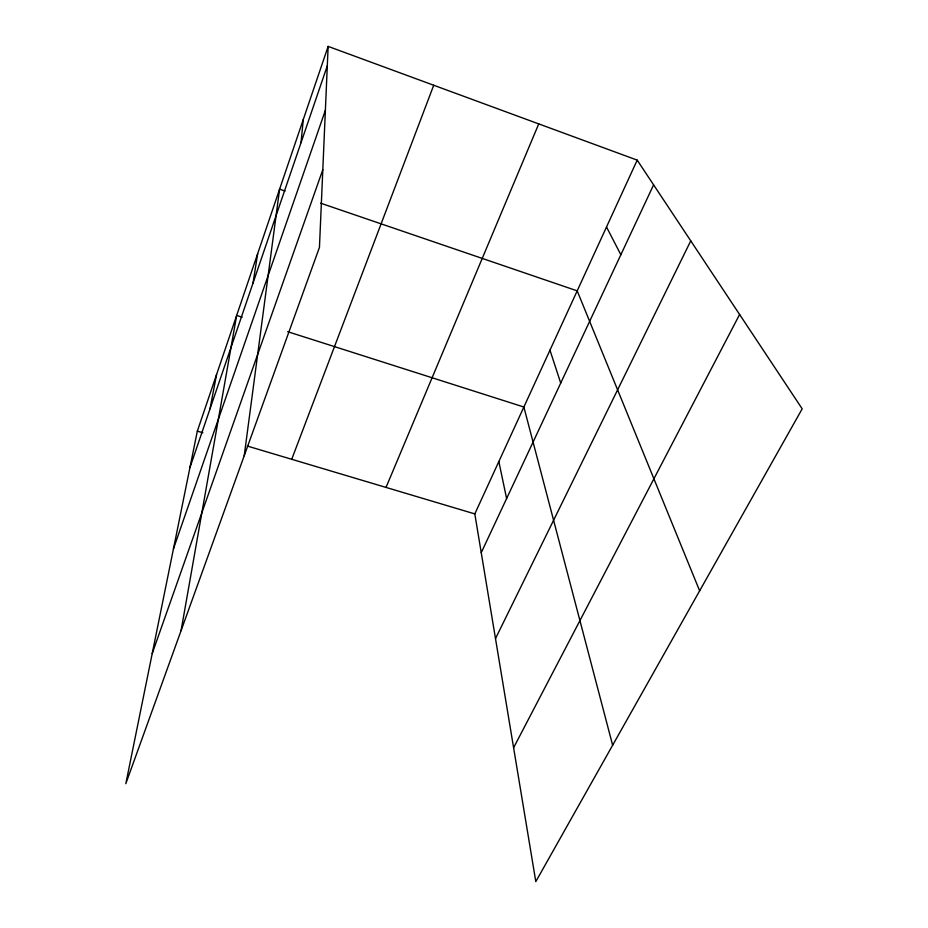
<?xml version="1.0" encoding="UTF-8"?>
<svg xmlns="http://www.w3.org/2000/svg" width="928" height="928" viewBox="0 0 928 928"><rect width="100%" height="100%" fill="white"/><g stroke="black" fill="none" stroke-linecap="round" stroke-linejoin="round"><path stroke-width="1.39" d="M328.141 46.4L319.452 247.382L125.814 783.708L197.328 431.137L328.141 46.4L637.2 160.126L802.186 408.83L535.804 881.6L474.811 513.903L637.2 160.126M301.043 142.622L303.282 119.492M244.215 455.752L279.595 189.15L285.082 191.029M253.031 283.052L257.659 253.692M181.076 630.657L236.663 315.427L242.173 317.179M210.018 408.842L216.572 374.518M189.927 467.596L327.294 65.842M173.42 548.982L325.368 110.304M152.204 653.579L322.805 169.696M291.717 459.29L433.724 85.248M386.025 487.42L538.739 123.9M481.249 552.67L653.602 184.858M495.494 638.592L690.757 240.851M513.602 747.748L739.604 314.499M197.328 431.137L202.872 432.784M247.3 446.043L474.811 513.903M287.645 331.679L523.868 407.021L612.642 745.219M320.752 203.22L577.193 290.858L699.642 590.823M606.518 226.989L620.855 254.748M549.968 350.181L560.721 383.067M498.846 461.552L506.607 498.556"/></g></svg>
